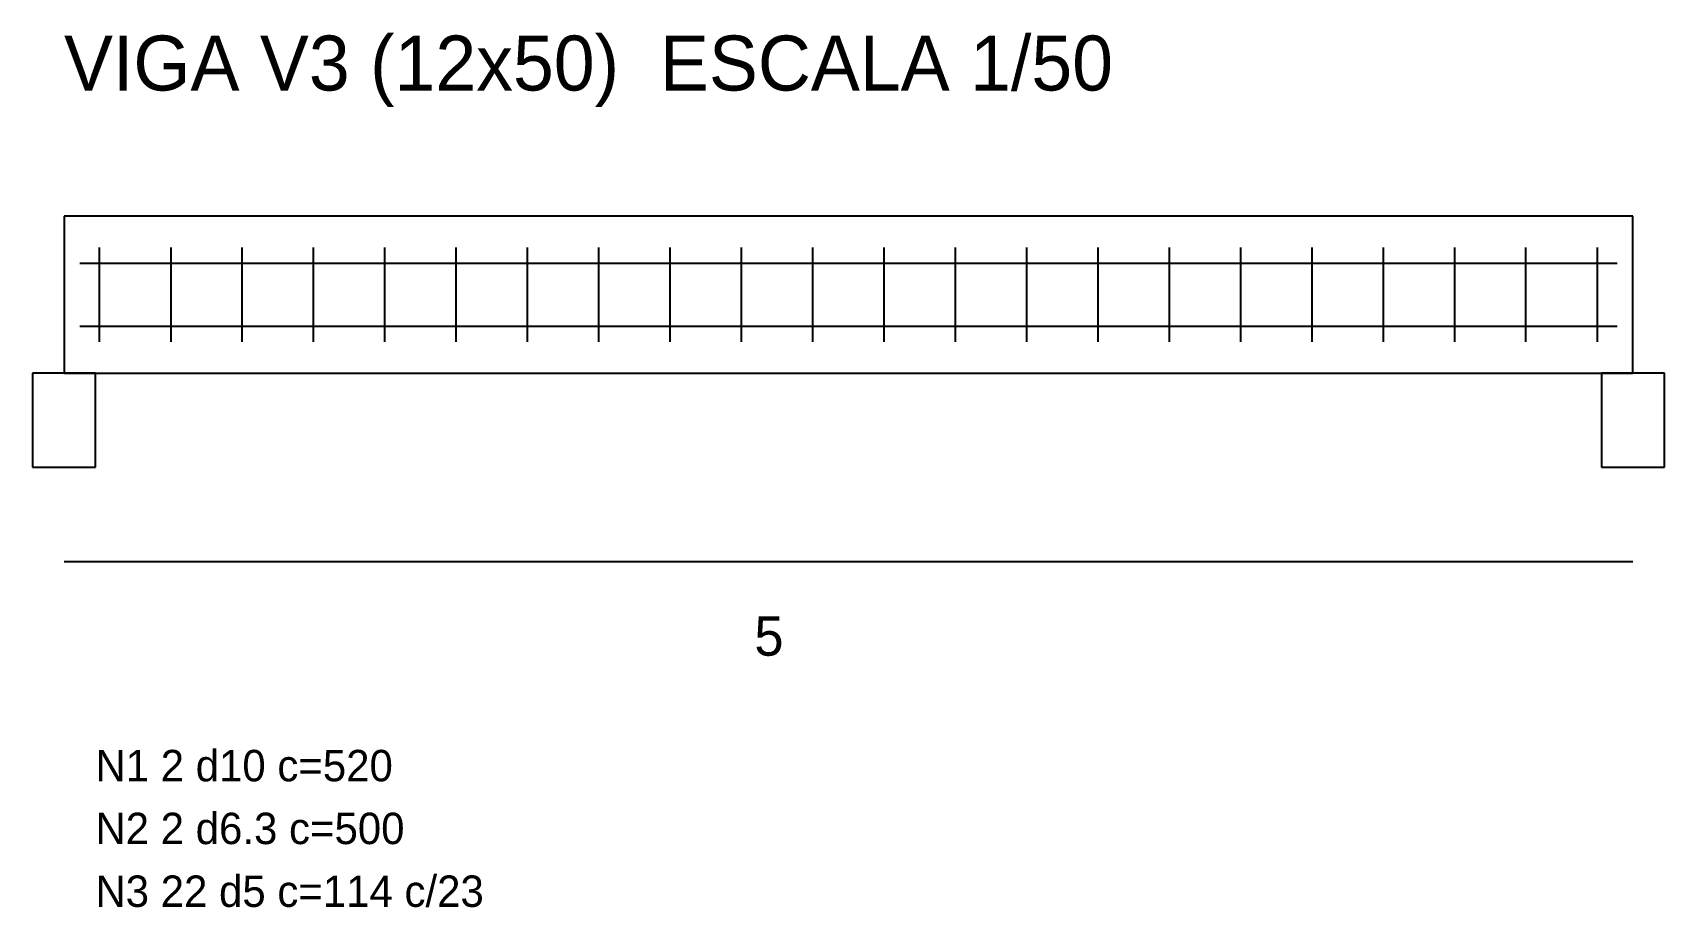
# Model space of a CAD drawing. Header units: metres. Extents: x -2 to 102, y -34 to 22.
import ezdxf

# ---------------------------------------------------------------- set-up
doc = ezdxf.new("R2010")
doc.units = ezdxf.units.M

msp = doc.modelspace()

# ---------------------------------------------------------------- linework, layer by layer
at = {"layer": 'PENA1'}
for p, q in [((100, 10), (0, 10)), ((0, 10), (0, 0)), ((100, 0), (100, 10)), ((2, 0), (-2, 0)), ((-2, 0), (-2, -6)), ((0, 0), (100, 0)), ((2, -6), (2, 0)), ((102, 0), (98, 0)), ((98, 0), (98, -6)), ((102, -6), (102, 0)), ((-2, -6), (2, -6)), ((98, -6), (102, -6))]:
    msp.add_line(p, q, dxfattribs=at)
at = {"layer": 'PENA2'}
for p, q in [((2.27, 2), (2.27, 8)), ((6.82, 2), (6.82, 8)), ((11.36, 2), (11.36, 8)), ((15.91, 2), (15.91, 8)), ((20.45, 2), (20.45, 8)), ((25, 2), (25, 8)), ((29.55, 2), (29.55, 8)), ((34.09, 2), (34.09, 8)), ((38.64, 2), (38.64, 8)), ((43.18, 2), (43.18, 8)), ((47.73, 2), (47.73, 8)), ((52.27, 2), (52.27, 8)), ((56.82, 2), (56.82, 8)), ((61.36, 2), (61.36, 8)), ((65.91, 2), (65.91, 8)), ((70.45, 2), (70.45, 8)), ((75, 2), (75, 8)), ((79.55, 2), (79.55, 8)), ((84.09, 2), (84.09, 8)), ((88.64, 2), (88.64, 8)), ((93.18, 2), (93.18, 8)), ((97.73, 2), (97.73, 8)), ((1, 7), (99, 7)), ((1, 3), (99, 3))]:
    msp.add_line(p, q, dxfattribs=at)
at = {"layer": 'PENA3'}
msp.add_line((0, -12), (100, -12), dxfattribs=at)

# ---------------------------------------------------------------- texts
for s, height, p in [('5', 2.5, (44, -18)), ('N1 2 d10 c=520', 2, (2, -26)), ('N2 2 d6.3 c=500', 2, (2, -30)), ('N3 22 d5 c=114 c/23', 2, (2, -34))]:
    msp.add_text(s, height=height, dxfattribs=at).set_placement(p)
at = {"layer": 'PENA5'}
msp.add_text('VIGA V3 (12x50)  ESCALA 1/50', height=3.5, dxfattribs=at).set_placement((0, 18))

doc.saveas('drawing.dxf')
